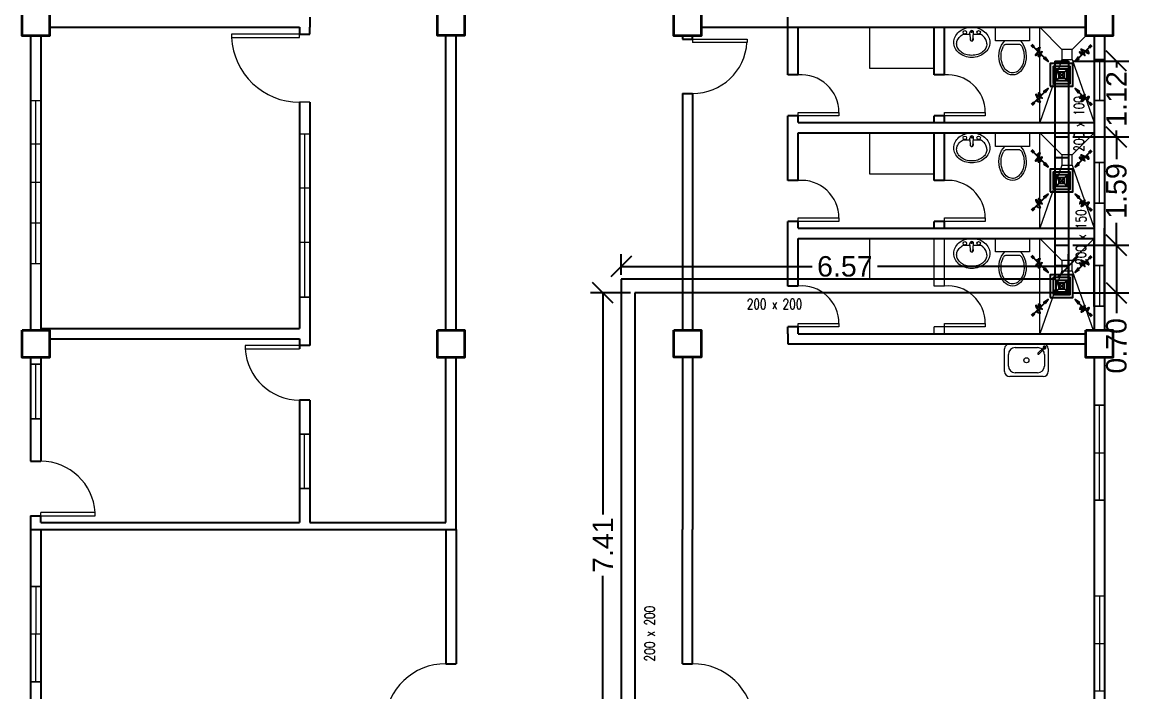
# Model space of a CAD drawing. Header units: millimetres. Extents: x 3 to 434, y 1 to 233.
# Drawn here: x 287.04 to 303.31, y 111.4 to 121.24 of the extents above; entities that cross this region are included whole.
import ezdxf

# ---------------------------------------------------------------- set-up
doc = ezdxf.new("R2010")
doc.units = ezdxf.units.MM
doc.header["$MEASUREMENT"] = 0
for name, color, linetype in [('AIR', 7, 'Continuous'), ('AIR-00', 8, 'Continuous'), ('AIR-03', 30, 'Continuous'), ('dimen', 7, 'Continuous'), ('ducting label', 7, 'Continuous'), ('exhaust', 1, 'Continuous')]:
    doc.layers.add(name, color=color, linetype=linetype)
doc.styles.add('Arch-Dim', font='simplex.shx', dxfattribs={"width": 0.75})
doc.styles.get("Standard").update_dxf_attribs({"font": 'arial.ttf'})
doc.dimstyles.new('Copy of dimension', dxfattribs={"dimtxt": 0.3, "dimasz": 0.3, "dimexe": 0.18, "dimexo": 0.0625, "dimgap": 0.09, "dimtad": 0, "dimzin": 0, "dimdsep": 46, "dimtxsty": 'Standard', "dimblk": 'OBLIQUE', "dimcen": 0.09, "dimclrd": 256, "dimclre": 256, "dimclrt": 256, "dimadec": 0, "dimazin": 0, "dimtfac": 1, "dimtofl": 0, "dimtmove": 0, "dimatfit": 3, "dimldrblk": 'OBLIQUE', "dimfxl": 1, "dimtolj": 1, "dimtzin": 0, "dimarcsym": 0})

# ---------------------------------------------------------------- blocks, each defined once
blk = doc.blocks.new('GRILL-C-IN')
at = {"layer": 'AIR-00', "ltscale": 3}
for p, q in [((-0.623, 0.601), (-0.674, 0.651)), ((-0.601, 0.623), (-0.651, 0.674)), ((-0.637, 0.637), (-0.3, 0.3)), ((0.637, 0.637), (0.3, 0.3)), ((0.601, 0.623), (0.651, 0.674)), ((0.623, 0.601), (0.674, 0.651)), ((-0.637, -0.637), (-0.3, -0.3)), ((0.637, -0.637), (0.3, -0.3)), ((-0.623, -0.601), (-0.674, -0.651)), ((-0.601, -0.623), (-0.651, -0.674)), ((0.601, -0.623), (0.651, -0.674)), ((0.623, -0.601), (0.674, -0.651))]:
    blk.add_line(p, q, dxfattribs=at)
at = {"layer": 'AIR-00', "color": 50}
for p, q in [((-0.188, 0.187), (0.187, -0.188)), ((0.187, 0.187), (-0.188, -0.188))]:
    blk.add_line(p, q, dxfattribs=at)
at = {"layer": 'AIR-00', "ltscale": 3}
for points in [[(-0.362, 0.393), (-0.393, 0.362), (-0.3, 0.3)], [(0.393, 0.362), (0.362, 0.393), (0.3, 0.3)], [(-0.362, -0.393), (-0.393, -0.362), (-0.3, -0.3)], [(0.393, -0.362), (0.362, -0.393), (0.3, -0.3)]]:
    blk.add_lwpolyline(points, close=True, dxfattribs=at)
at = {"layer": 'AIR-00', "color": 50}
for points in [[(-0.188, -0.188), (0.187, -0.188), (0.187, 0.187), (-0.188, 0.187)], [(-0.125, -0.125), (0.125, -0.125), (0.125, 0.125), (-0.125, 0.125)], [(-0.062, -0.062), (0.062, -0.062), (0.062, 0.062), (-0.062, 0.062)]]:
    blk.add_lwpolyline(points, close=True, dxfattribs=at)
at = {"layer": 'AIR-00', "ltscale": 3}
for points in [[(-0.441, 0.441), (-0.512, 0.404), (-0.432, 0.514), (-0.568, 0.43), (-0.477, 0.6), (-0.561, 0.561)], [(0.441, 0.441), (0.404, 0.512), (0.514, 0.432), (0.43, 0.568), (0.6, 0.477), (0.561, 0.561)], [(-0.441, -0.441), (-0.512, -0.404), (-0.432, -0.514), (-0.568, -0.43), (-0.477, -0.6), (-0.561, -0.561)], [(0.441, -0.441), (0.404, -0.512), (0.514, -0.432), (0.43, -0.568), (0.6, -0.477), (0.561, -0.561)]]:
    blk.add_spline(points, degree=3, dxfattribs=at)
for points in [[(-0.3, 0.3), (-0.362, 0.393), (-0.393, 0.362)], [(0.3, 0.3), (0.393, 0.362), (0.362, 0.393)], [(-0.3, -0.3), (-0.362, -0.393), (-0.393, -0.362)], [(0.3, -0.3), (0.393, -0.362), (0.362, -0.393)]]:
    blk.add_solid(points, dxfattribs=at)
at = {"layer": 'AIR-03', "color": 6}
blk.add_lwpolyline([(-0.25, -0.25), (0.25, -0.25), (0.25, 0.25), (-0.25, 0.25)], close=True, dxfattribs=at)
blk = doc.blocks.new('_Oblique')
at = {"color": 0, "linetype": 'ByBlock', "lineweight": -2}
blk.add_line((-0.5, -0.5), (0.5, 0.5), dxfattribs=at)
blk = doc.blocks.new('*D95')
at = {"layer": 'Defpoints', "color": 0, "transparency": 16777216}
for p in [(295.567, 117.265), (296.036, 117.265), (296.036, 109.851)]:
    blk.add_point(p, dxfattribs=at)
at = {"layer": 'dimen', "lineweight": -2, "transparency": 16777216}
for p, q in [((295.974, 117.265), (295.387, 117.265)), ((295.567, 117.265), (295.567, 114.007)), ((295.567, 109.851), (295.567, 113.109)), ((295.974, 109.851), (295.387, 109.851))]:
    blk.add_line(p, q, dxfattribs=at)
at = {"layer": 'dimen', "lineweight": -2, "transparency": 16777216, "xscale": 0.3, "yscale": 0.3, "zscale": 0.3}
for p, rotation in [((295.567, 117.265), 90), ((295.567, 109.851), 270)]:
    blk.add_blockref('_Oblique', p, dxfattribs=dict(at, rotation=rotation))
at = {"layer": 'dimen', "transparency": 16777216, "insert": (295.567, 113.558), "char_height": 0.3, "attachment_point": 5, "rotation": 90}
blk.add_mtext('\\A1;7.41', dxfattribs=at)
blk = doc.blocks.new('*D96')
at = {"layer": 'Defpoints', "color": 0, "transparency": 16777216}
for p in [(302.407, 117.652), (295.836, 117.465), (302.407, 117.265)]:
    blk.add_point(p, dxfattribs=at)
at = {"layer": 'dimen', "lineweight": -2, "transparency": 16777216}
for p, q in [((295.836, 117.527), (295.836, 117.832)), ((302.407, 117.327), (302.407, 117.832)), ((295.836, 117.652), (298.641, 117.652)), ((302.407, 117.652), (299.602, 117.652))]:
    blk.add_line(p, q, dxfattribs=at)
at = {"layer": 'dimen', "lineweight": -2, "transparency": 16777216, "xscale": 0.3, "yscale": 0.3, "zscale": 0.3, "rotation": 180}
blk.add_blockref('_Oblique', (295.836, 117.652), dxfattribs=at)
at = {"layer": 'dimen', "lineweight": -2, "transparency": 16777216, "xscale": 0.3, "yscale": 0.3, "zscale": 0.3}
blk.add_blockref('_Oblique', (302.407, 117.652), dxfattribs=at)
at = {"layer": 'dimen', "transparency": 16777216, "insert": (299.122, 117.652), "char_height": 0.3, "attachment_point": 5}
blk.add_mtext('\\A1;6.57', dxfattribs=at)
blk = doc.blocks.new('*D97')
at = {"layer": 'Defpoints', "color": 0, "transparency": 16777216}
for p in [(302.407, 117.965), (303.112, 117.965), (302.407, 117.265)]:
    blk.add_point(p, dxfattribs=at)
at = {"layer": 'dimen', "lineweight": -2, "transparency": 16777216}
for p, q in [((302.47, 117.965), (303.292, 117.965)), ((303.112, 117.965), (303.112, 117.265)), ((302.47, 117.265), (303.292, 117.265)), ((303.112, 117.265), (303.112, 116.965))]:
    blk.add_line(p, q, dxfattribs=at)
at = {"layer": 'dimen', "lineweight": -2, "transparency": 16777216, "xscale": 0.3, "yscale": 0.3, "zscale": 0.3}
for p, rotation in [((303.112, 117.965), 90), ((303.112, 117.265), 270)]:
    blk.add_blockref('_Oblique', p, dxfattribs=dict(at, rotation=rotation))
at = {"layer": 'dimen', "transparency": 16777216, "insert": (303.112, 116.486), "char_height": 0.3, "attachment_point": 5, "rotation": 90}
blk.add_mtext('\\A1;0.70', dxfattribs=at)
blk = doc.blocks.new('*D98')
at = {"layer": 'Defpoints', "color": 0, "transparency": 16777216}
for p in [(302.407, 119.555), (303.112, 119.555), (302.407, 117.965)]:
    blk.add_point(p, dxfattribs=at)
at = {"layer": 'dimen', "lineweight": -2, "transparency": 16777216}
for p, q in [((302.47, 119.555), (303.292, 119.555)), ((303.112, 119.555), (303.112, 119.226)), ((303.112, 117.965), (303.112, 118.294)), ((302.47, 117.965), (303.292, 117.965))]:
    blk.add_line(p, q, dxfattribs=at)
at = {"layer": 'dimen', "lineweight": -2, "transparency": 16777216, "xscale": 0.3, "yscale": 0.3, "zscale": 0.3}
for p, rotation in [((303.112, 119.555), 90), ((303.112, 117.965), 270)]:
    blk.add_blockref('_Oblique', p, dxfattribs=dict(at, rotation=rotation))
at = {"layer": 'dimen', "transparency": 16777216, "insert": (303.112, 118.76), "char_height": 0.3, "attachment_point": 5, "rotation": 90}
blk.add_mtext('\\A1;1.59', dxfattribs=at)
blk = doc.blocks.new('*D99')
at = {"layer": 'Defpoints', "color": 0, "transparency": 16777216}
for p in [(302.407, 120.67), (303.112, 120.67), (302.407, 119.555)]:
    blk.add_point(p, dxfattribs=at)
at = {"layer": 'dimen', "lineweight": -2, "transparency": 16777216}
for p, q in [((302.47, 120.67), (303.292, 120.67)), ((303.112, 120.67), (303.112, 120.576)), ((303.112, 119.555), (303.112, 119.649)), ((302.47, 119.555), (303.292, 119.555))]:
    blk.add_line(p, q, dxfattribs=at)
at = {"layer": 'dimen', "lineweight": -2, "transparency": 16777216, "xscale": 0.3, "yscale": 0.3, "zscale": 0.3}
for p, rotation in [((303.112, 120.67), 90), ((303.112, 119.555), 270)]:
    blk.add_blockref('_Oblique', p, dxfattribs=dict(at, rotation=rotation))
at = {"layer": 'dimen', "transparency": 16777216, "insert": (303.112, 120.113), "char_height": 0.3, "attachment_point": 5, "rotation": 90}
blk.add_mtext('\\A1;1.12', dxfattribs=at)

msp = doc.modelspace()

# ---------------------------------------------------------------- linework, layer by layer
at = {"color": 8, "lineweight": 25}
for p, q in [((291.261, 121.315), (291.261, 121.165)), ((298.286, 121.165), (298.286, 121.315)), ((287.436, 121.165), (291.111, 121.165)), ((291.111, 121.165), (291.111, 121.065)), ((291.261, 121.065), (291.261, 121.165)), ((298.286, 121.165), (298.436, 121.165)), ((298.286, 120.465), (298.286, 121.165)), ((298.436, 120.465), (298.436, 121.165)), ((300.436, 120.465), (300.436, 121.165)), ((300.586, 120.465), (300.586, 121.165)), ((287.161, 121.042), (287.161, 116.716)), ((287.311, 121.042), (287.311, 116.74)), ((291.111, 121.065), (291.261, 121.065)), ((293.261, 116.716), (293.261, 121.043)), ((293.411, 116.716), (293.411, 121.043)), ((296.736, 121.042), (296.736, 120.992)), ((296.736, 120.992), (296.886, 120.992)), ((296.886, 120.992), (296.886, 121.042)), ((302.786, 121.042), (302.786, 116.717)), ((302.786, 121.042), (302.786, 116.717)), ((302.936, 121.042), (302.936, 116.717)), ((296.736, 120.192), (296.736, 116.718)), ((296.736, 120.192), (296.886, 120.192)), ((296.886, 120.192), (296.886, 116.718)), ((291.111, 120.065), (291.111, 116.74)), ((291.261, 120.065), (291.261, 116.74)), ((302.936, 120.092), (302.936, 117.667)), ((298.286, 118.915), (298.286, 119.865)), ((298.436, 119.765), (298.436, 119.865)), ((300.436, 119.765), (300.436, 119.865)), ((300.586, 119.765), (300.586, 119.865)), ((298.436, 118.915), (298.436, 119.615)), ((300.436, 118.915), (300.436, 119.615)), ((300.586, 118.915), (300.586, 119.615)), ((298.286, 117.365), (298.286, 118.315)), ((298.436, 118.215), (298.436, 118.315)), ((300.436, 118.215), (300.436, 118.315)), ((300.586, 118.215), (300.586, 118.315)), ((302.936, 117.065), (302.936, 118.215)), ((298.436, 117.365), (298.436, 118.065)), ((302.786, 117.065), (302.786, 118.065)), ((287.311, 116.74), (291.111, 116.74)), ((291.261, 116.74), (291.261, 116.59)), ((298.286, 116.665), (298.286, 116.765)), ((298.436, 116.665), (298.436, 116.765)), ((287.436, 116.59), (291.111, 116.59)), ((291.111, 116.59), (291.111, 116.44)), ((291.261, 116.59), (291.261, 116.49)), ((298.286, 116.665), (298.286, 116.515)), ((291.261, 116.49), (291.111, 116.49)), ((287.161, 116.316), (287.161, 114.79)), ((287.311, 116.316), (287.311, 114.79)), ((293.261, 114.09), (293.261, 116.316)), ((293.411, 114.09), (293.411, 116.316)), ((296.736, 116.318), (296.736, 113.79)), ((296.886, 116.318), (296.886, 113.79)), ((302.786, 116.317), (302.786, 113.89)), ((302.786, 116.317), (302.786, 113.79)), ((302.936, 116.317), (302.936, 110.716)), ((291.111, 115.69), (291.111, 113.89)), ((291.261, 115.69), (291.111, 115.69)), ((291.261, 115.69), (291.261, 113.89)), ((287.161, 114.79), (287.311, 114.79)), ((293.261, 113.89), (293.261, 114.09)), ((293.411, 113.79), (293.411, 114.09)), ((287.161, 113.99), (287.161, 113.79)), ((287.161, 113.99), (287.311, 113.99)), ((287.311, 113.89), (287.311, 113.99)), ((287.161, 113.79), (293.411, 113.79)), ((287.161, 113.79), (287.161, 110.716)), ((287.311, 113.89), (291.111, 113.89)), ((287.311, 113.79), (287.311, 110.716)), ((291.261, 113.89), (293.261, 113.89)), ((293.261, 113.79), (293.261, 111.816)), ((293.411, 113.79), (293.411, 111.816)), ((296.736, 111.816), (296.736, 113.79)), ((296.886, 111.816), (296.886, 113.79)), ((302.786, 113.79), (302.786, 110.716)), ((293.261, 111.816), (293.411, 111.816)), ((296.736, 111.816), (296.886, 111.816))]:
    msp.add_line(p, q, dxfattribs=at)
at = {"color": 8, "lineweight": 25, "ltscale": 0.3}
for p, q in [((297.011, 121.165), (298.286, 121.165)), ((298.436, 121.165), (300.686, 121.165)), ((298.436, 121.165), (300.686, 121.165)), ((300.586, 121.165), (302.661, 121.165)), ((300.586, 121.165), (302.661, 121.165)), ((298.436, 119.765), (300.686, 119.765)), ((298.436, 119.615), (300.686, 119.615)), ((300.586, 119.765), (302.786, 119.765)), ((300.586, 119.615), (302.786, 119.615)), ((298.436, 118.215), (300.686, 118.215)), ((300.586, 118.215), (302.786, 118.215)), ((298.436, 118.065), (300.686, 118.065)), ((300.586, 118.065), (302.786, 118.065)), ((298.286, 116.515), (302.661, 116.515)), ((298.436, 116.665), (300.686, 116.665)), ((300.586, 116.665), (302.661, 116.665))]:
    msp.add_line(p, q, dxfattribs=at)
at = {"color": 8, "lineweight": 9, "ltscale": 0.4}
for p, q in [((299.486, 121.165), (299.486, 120.565)), ((299.486, 120.565), (300.436, 120.565)), ((299.486, 119.615), (299.486, 119.015)), ((299.486, 119.015), (300.436, 119.015)), ((299.486, 118.065), (299.486, 117.465)), ((299.486, 117.465), (300.436, 117.465)), ((300.586, 117.365), (300.436, 117.365)), ((300.586, 116.765), (300.436, 116.765)), ((301.544, 116.515), (302.034, 116.515)), ((301.469, 116.11), (301.469, 116.44)), ((301.524, 116.19), (301.524, 116.36)), ((301.624, 116.46), (301.954, 116.46)), ((302.05, 116.468), (301.959, 116.377)), ((302.062, 116.456), (301.971, 116.364)), ((302.054, 116.36), (302.054, 116.19)), ((302.109, 116.44), (302.109, 116.11)), ((302.034, 116.035), (301.544, 116.035)), ((301.954, 116.09), (301.624, 116.09))]:
    msp.add_line(p, q, dxfattribs=at)
at = {"color": 8, "lineweight": 9}
for p, q in [((300.972, 120.967), (300.958, 121.089)), ((301.001, 120.967), (301.014, 121.089)), ((301.336, 120.965), (301.336, 121.165)), ((301.336, 121.165), (301.836, 121.165)), ((301.836, 121.165), (301.836, 120.965)), ((301.986, 119.765), (301.986, 121.165)), ((302.311, 120.84), (301.986, 121.165)), ((301.011, 121.063), (301.113, 121.063)), ((301.836, 120.965), (301.336, 120.965)), ((301.677, 120.915), (301.496, 120.915)), ((302.461, 120.84), (302.663, 121.042)), ((302.786, 120.165), (302.786, 121.042)), ((302.936, 120.165), (302.936, 121.042)), ((302.936, 121.042), (302.936, 120.692)), ((302.311, 120.69), (301.986, 119.765)), ((302.461, 120.69), (302.786, 119.765)), ((302.936, 120.692), (302.786, 120.692)), ((302.786, 120.692), (302.786, 120.092)), ((302.861, 120.692), (302.861, 120.092)), ((302.786, 120.165), (302.786, 119.765)), ((302.936, 120.165), (302.936, 119.765)), ((287.161, 120.091), (287.311, 120.091)), ((287.161, 118.891), (287.161, 120.091)), ((287.236, 117.691), (287.236, 120.091)), ((287.311, 120.091), (287.311, 117.691)), ((291.261, 120.065), (291.111, 120.065)), ((302.786, 120.092), (302.936, 120.092)), ((301.336, 119.415), (301.336, 119.615)), ((301.336, 119.615), (301.836, 119.615)), ((301.836, 119.615), (301.836, 119.415)), ((301.986, 118.215), (301.986, 119.615)), ((302.311, 119.29), (301.986, 119.615)), ((302.461, 119.29), (302.786, 119.615)), ((302.786, 118.615), (302.786, 119.615)), ((302.936, 118.615), (302.936, 119.765)), ((287.161, 119.453), (287.311, 119.453)), ((291.111, 118.802), (291.111, 119.602)), ((291.111, 119.602), (291.261, 119.602)), ((291.186, 119.602), (291.186, 117.202)), ((300.972, 119.417), (300.958, 119.539)), ((301.001, 119.417), (301.014, 119.539)), ((301.011, 119.513), (301.113, 119.513)), ((301.836, 119.415), (301.336, 119.415)), ((301.677, 119.365), (301.496, 119.365)), ((302.311, 119.14), (301.986, 118.215)), ((302.461, 119.14), (302.786, 118.215)), ((302.936, 119.18), (302.786, 119.18)), ((302.786, 119.18), (302.786, 118.58)), ((302.861, 118.58), (302.861, 119.18)), ((302.936, 118.88), (302.936, 119.18)), ((287.161, 118.891), (287.161, 117.691)), ((287.161, 118.891), (287.311, 118.891)), ((291.261, 118.802), (291.111, 118.802)), ((291.261, 118.402), (291.261, 118.802)), ((302.786, 118.615), (302.786, 118.215)), ((302.786, 118.58), (302.936, 118.58)), ((302.936, 118.615), (302.936, 118.215)), ((291.261, 118.402), (291.261, 118.002)), ((287.161, 118.291), (287.311, 118.291)), ((291.261, 118.002), (291.111, 118.002)), ((291.111, 118.002), (291.111, 117.202)), ((300.436, 117.365), (300.436, 118.065)), ((300.586, 117.365), (300.586, 118.065)), ((300.972, 117.867), (300.958, 117.989)), ((301.001, 117.867), (301.014, 117.989)), ((301.336, 117.865), (301.336, 118.065)), ((301.336, 118.065), (301.836, 118.065)), ((301.836, 118.065), (301.836, 117.865)), ((301.986, 116.665), (301.986, 118.065)), ((302.311, 117.74), (301.986, 118.065)), ((302.461, 117.74), (302.786, 118.065)), ((301.011, 117.963), (301.113, 117.963)), ((301.836, 117.865), (301.336, 117.865)), ((301.677, 117.815), (301.496, 117.815)), ((287.311, 117.691), (287.161, 117.691)), ((302.936, 117.667), (302.786, 117.667)), ((302.861, 117.667), (302.861, 117.067)), ((302.936, 117.067), (302.936, 117.667)), ((302.936, 117.065), (302.936, 117.665)), ((302.311, 117.59), (301.986, 116.665)), ((302.461, 117.59), (302.768, 116.717)), ((291.111, 117.202), (291.261, 117.202)), ((302.786, 116.717), (302.786, 117.067)), ((302.786, 117.067), (302.936, 117.067)), ((302.786, 117.065), (302.786, 116.717)), ((302.936, 117.065), (302.936, 116.717)), ((287.311, 116.716), (287.311, 116.74)), ((300.436, 116.665), (300.436, 116.765)), ((300.586, 116.665), (300.586, 116.765)), ((287.311, 116.216), (287.161, 116.216)), ((287.161, 116.216), (287.161, 115.416)), ((287.236, 115.416), (287.236, 116.216)), ((287.311, 116.316), (287.311, 116.216)), ((302.936, 115.617), (302.786, 115.617)), ((302.861, 114.217), (302.861, 115.617)), ((287.161, 115.416), (287.311, 115.416)), ((291.261, 115.19), (291.111, 115.19)), ((291.111, 115.19), (291.111, 114.39)), ((291.186, 114.39), (291.186, 115.19)), ((302.786, 114.917), (302.936, 114.917)), ((291.111, 114.39), (291.261, 114.39)), ((302.786, 114.217), (302.936, 114.217)), ((287.311, 112.953), (287.163, 112.953)), ((287.163, 112.953), (287.163, 111.553)), ((287.237, 112.953), (287.233, 111.553)), ((287.311, 112.253), (287.311, 112.953)), ((302.786, 112.816), (302.936, 112.816)), ((302.861, 112.816), (302.861, 111.416)), ((287.311, 112.253), (287.163, 112.253)), ((302.786, 112.116), (302.936, 112.116)), ((287.163, 111.553), (287.309, 111.553)), ((302.936, 111.416), (302.786, 111.416))]:
    msp.add_line(p, q, dxfattribs=at)
at = {"color": 8, "lineweight": 13}
for p, q in [((291.111, 121.065), (290.111, 121.065)), ((290.111, 121.065), (290.111, 121.015)), ((290.111, 121.015), (291.111, 121.015)), ((291.111, 121.015), (291.111, 121.065)), ((296.886, 120.992), (296.886, 120.942)), ((296.886, 120.992), (297.686, 120.992)), ((297.686, 120.942), (296.886, 120.942)), ((297.686, 120.992), (297.686, 120.942)), ((291.111, 116.49), (290.311, 116.49)), ((290.311, 116.49), (290.311, 116.44)), ((290.311, 116.44), (291.111, 116.44)), ((288.111, 114.04), (287.311, 114.04)), ((287.311, 113.99), (287.311, 114.04)), ((287.311, 113.99), (288.111, 113.99)), ((288.111, 113.99), (288.111, 114.04))]:
    msp.add_line(p, q, dxfattribs=at)
at = {"color": 8, "lineweight": 25, "ltscale": 0.4}
for p, q in [((298.436, 120.465), (298.286, 120.465)), ((300.586, 120.465), (300.436, 120.465)), ((298.436, 119.865), (298.286, 119.865)), ((300.586, 119.865), (300.436, 119.865)), ((298.436, 118.915), (298.286, 118.915)), ((300.586, 118.915), (300.436, 118.915)), ((298.436, 118.315), (298.286, 118.315)), ((300.586, 118.315), (300.436, 118.315)), ((298.436, 117.365), (298.286, 117.365)), ((298.436, 116.765), (298.286, 116.765))]:
    msp.add_line(p, q, dxfattribs=at)
at = {"color": 8, "lineweight": 35}
for points in [[(287.036, 121.442), (287.436, 121.442), (287.436, 121.042), (287.036, 121.042)], [(293.136, 121.443), (293.536, 121.443), (293.536, 121.043), (293.136, 121.043)], [(296.611, 121.442), (297.011, 121.442), (297.011, 121.042), (296.611, 121.042)], [(302.661, 121.442), (303.061, 121.442), (303.061, 121.042), (302.661, 121.042)], [(287.036, 116.716), (287.436, 116.716), (287.436, 116.316), (287.036, 116.316)], [(293.136, 116.716), (293.536, 116.716), (293.536, 116.316), (293.136, 116.316)], [(296.611, 116.718), (297.011, 116.718), (297.011, 116.318), (296.611, 116.318)], [(302.661, 116.717), (303.061, 116.717), (303.061, 116.317), (302.661, 116.317)]]:
    msp.add_lwpolyline(points, close=True, dxfattribs=at)
at = {"color": 8, "lineweight": 9}
for points in [[(301.251, 120.944, -0.11576), (301.232, 120.861, -0.104047), (301.174, 120.788, -0.090875), (301.09, 120.74, -0.083344), (300.986, 120.723, -0.083344), (300.883, 120.74, -0.090875), (300.799, 120.788, -0.104047), (300.741, 120.861, -0.11576), (300.721, 120.944, -0.11576), (300.741, 121.026, -0.104047), (300.799, 121.1, -0.090875), (300.883, 121.148, -0.083344), (300.986, 121.165, -0.083344), (301.09, 121.148, -0.090875), (301.174, 121.1, -0.104047), (301.232, 121.026, -0.11576)], [(301.251, 119.394, -0.11576), (301.232, 119.311, -0.104047), (301.174, 119.238, -0.090875), (301.09, 119.19, -0.083344), (300.986, 119.173, -0.083344), (300.883, 119.19, -0.090875), (300.799, 119.238, -0.104047), (300.741, 119.311, -0.11576), (300.721, 119.394, -0.11576), (300.741, 119.476, -0.104047), (300.799, 119.55, -0.090875), (300.883, 119.598, -0.083344), (300.986, 119.615, -0.083344), (301.09, 119.598, -0.090875), (301.174, 119.55, -0.104047), (301.232, 119.476, -0.11576)], [(301.251, 117.844, -0.11576), (301.232, 117.761, -0.104047), (301.174, 117.688, -0.090875), (301.09, 117.64, -0.083344), (300.986, 117.623, -0.083344), (300.883, 117.64, -0.090875), (300.799, 117.688, -0.104047), (300.741, 117.761, -0.11576), (300.721, 117.844, -0.11576), (300.741, 117.926, -0.104047), (300.799, 118, -0.090875), (300.883, 118.048, -0.083344), (300.986, 118.065, -0.083344), (301.09, 118.048, -0.090875), (301.174, 118, -0.104047), (301.232, 117.926, -0.11576)]]:
    msp.add_lwpolyline(points, format="xyb", close=True, dxfattribs=at)
for points in [[(301.209, 120.923, -0.124838), (301.193, 120.86, -0.105788), (301.144, 120.803, -0.086697), (301.074, 120.766, -0.076776), (300.986, 120.753, -0.076776), (300.899, 120.766, -0.086697), (300.829, 120.803, -0.105788), (300.78, 120.86, -0.124838), (300.764, 120.923, -0.124838), (300.78, 120.985, -0.105788), (300.829, 121.043, -0.040067), (300.86, 121.063), (300.962, 121.063, -0.040067)], [(301.209, 119.373, -0.124838), (301.193, 119.31, -0.105788), (301.144, 119.253, -0.086697), (301.074, 119.216, -0.076776), (300.986, 119.203, -0.076776), (300.899, 119.216, -0.086697), (300.829, 119.253, -0.105788), (300.78, 119.31, -0.124838), (300.764, 119.373, -0.124838), (300.78, 119.435, -0.105788), (300.829, 119.493, -0.040067), (300.86, 119.513), (300.962, 119.513, -0.040067)], [(301.209, 117.823, -0.124838), (301.193, 117.76, -0.105788), (301.144, 117.703, -0.086697), (301.074, 117.666, -0.076776), (300.986, 117.653, -0.076776), (300.899, 117.666, -0.086697), (300.829, 117.703, -0.105788), (300.78, 117.76, -0.124838), (300.764, 117.823, -0.124838), (300.78, 117.885, -0.105788), (300.829, 117.943, -0.040067), (300.86, 117.963), (300.962, 117.963, -0.040067)]]:
    msp.add_lwpolyline(points, format="xyb", dxfattribs=at)
at = {"color": 8, "lineweight": 9, "ltscale": 0.03}
for points in [[(302.461, 120.84), (302.311, 120.84), (302.311, 120.69), (302.461, 120.69)], [(302.461, 119.29), (302.311, 119.29), (302.311, 119.14), (302.461, 119.14)], [(302.461, 117.74), (302.311, 117.74), (302.311, 117.59), (302.461, 117.59)]]:
    msp.add_lwpolyline(points, close=True, dxfattribs=at)
at = {"color": 8, "lineweight": 9}
for points in [[(302.786, 120.692), (302.936, 120.692), (302.936, 120.092), (302.786, 120.092)], [(287.161, 117.691), (287.161, 120.091), (287.311, 120.091), (287.311, 117.691)], [(287.161, 120.091), (287.311, 120.091), (287.311, 117.691), (287.161, 117.691)], [(291.111, 119.602), (291.261, 119.602), (291.261, 117.202), (291.111, 117.202)], [(302.786, 119.18), (302.936, 119.18), (302.936, 118.58), (302.786, 118.58)], [(302.786, 117.667), (302.936, 117.667), (302.936, 117.067), (302.786, 117.067)], [(287.161, 116.216), (287.311, 116.216), (287.311, 115.416), (287.161, 115.416)], [(302.786, 115.617), (302.936, 115.617), (302.936, 114.217), (302.786, 114.217)], [(291.111, 115.19), (291.261, 115.19), (291.261, 114.39), (291.111, 114.39)], [(287.163, 112.953), (287.309, 112.953), (287.309, 111.553), (287.163, 111.553)], [(302.786, 112.816), (302.936, 112.816), (302.936, 111.416), (302.786, 111.416)]]:
    msp.add_lwpolyline(points, close=True, dxfattribs=at)
at = {"color": 8, "lineweight": 13, "ltscale": 0.03}
for points in [[(298.436, 119.865), (298.436, 119.915), (299.036, 119.915), (299.036, 119.865)], [(300.586, 119.865), (300.586, 119.915), (301.186, 119.915), (301.186, 119.865)], [(298.436, 118.315), (298.436, 118.365), (299.036, 118.365), (299.036, 118.315)], [(300.586, 118.315), (300.586, 118.365), (301.186, 118.365), (301.186, 118.315)], [(298.436, 116.765), (298.436, 116.815), (299.036, 116.815), (299.036, 116.765)], [(300.586, 116.765), (300.586, 116.815), (301.186, 116.815), (301.186, 116.765)]]:
    msp.add_lwpolyline(points, close=True, dxfattribs=at)
at = {"color": 8, "lineweight": 9}
for centre, radius in [((300.885, 121.092), 0.0255), ((300.986, 121.098), 0.0095), ((301.088, 121.092), 0.0255), ((300.885, 119.542), 0.0255), ((300.986, 119.548), 0.0095), ((301.088, 119.542), 0.0255), ((300.885, 117.992), 0.0255), ((300.986, 117.998), 0.0095), ((301.088, 117.992), 0.0255)]:
    msp.add_circle(centre, radius, dxfattribs=at)
at = {"color": 8, "lineweight": 9, "ltscale": 0.4}
msp.add_circle((301.789, 116.275), 0.0375, dxfattribs=at)
at = {"color": 8, "lineweight": 9}
for centre, radius, start, end in [((300.986, 121.092), 0.028, 353.7545, 186.2455), ((300.986, 120.99), 0.025, 138.7978, 233.6932), ((300.986, 121.061), 0.0948, 261.2026, 278.7974), ((300.986, 120.99), 0.025, 251.3793, 288.6207), ((300.986, 120.99), 0.025, 306.3068, 41.2022), ((301.005, 120.862), 0.228, 52.6185, 61.7963), ((301.034, 120.899), 0.181, 28.4636, 52.6185), ((301.077, 120.923), 0.131, 0, 28.4636), ((301.496, 120.865), 0.05, 90, 151.9916), ((301.677, 120.865), 0.05, 28.1501, 90), ((300.986, 119.542), 0.028, 353.7545, 186.2455), ((300.986, 119.44), 0.025, 138.7978, 233.6932), ((300.986, 119.44), 0.025, 306.3068, 41.2022), ((301.005, 119.312), 0.228, 52.6185, 61.7963), ((301.034, 119.349), 0.181, 28.4636, 52.6185), ((300.986, 119.511), 0.0948, 261.2026, 278.7974), ((300.986, 119.44), 0.025, 251.3793, 288.6207), ((301.077, 119.373), 0.131, 0, 28.4636), ((301.496, 119.315), 0.05, 90, 151.9916), ((301.677, 119.315), 0.05, 28.1501, 90), ((300.986, 117.992), 0.028, 353.7545, 186.2455), ((300.986, 117.89), 0.025, 138.7978, 233.6932), ((300.986, 117.961), 0.0948, 261.2026, 278.7974), ((300.986, 117.89), 0.025, 251.3793, 288.6207), ((300.986, 117.89), 0.025, 306.3068, 41.2022), ((301.005, 117.762), 0.228, 52.6185, 61.7963), ((301.034, 117.799), 0.181, 28.4636, 52.6185), ((301.077, 117.823), 0.131, 0, 28.4636), ((301.496, 117.765), 0.05, 90, 151.9916), ((301.677, 117.765), 0.05, 28.1501, 90)]:
    msp.add_arc(centre, radius, start, end, dxfattribs=at)
at = {"color": 8, "lineweight": 13}
for centre, radius, start, end in [((291.111, 121.065), 1, 182.866, 270), ((296.886, 120.992), 0.8, 270, 356.4167), ((291.111, 116.49), 0.8, 183.5833, 270), ((287.311, 113.99), 0.8, 3.5833, 90), ((293.261, 110.916), 0.9, 90, 176.8153), ((296.886, 110.916), 0.9, 3.1847, 90)]:
    msp.add_arc(centre, radius, start, end, dxfattribs=at)
at = {"color": 8, "lineweight": 13, "ltscale": 0.03}
for centre in [(298.484, 119.915), (300.634, 119.915), (298.484, 118.365), (300.634, 118.365), (298.484, 116.815), (300.634, 116.815)]:
    msp.add_arc(centre, 0.552, 0, 94.9791, dxfattribs=at)
at = {"color": 8, "lineweight": 9, "ltscale": 0.4}
for centre, radius, start, end in [((301.544, 116.44), 0.075, 90, 180), ((302.034, 116.44), 0.075, 0, 90), ((301.624, 116.36), 0.1, 90, 180), ((301.954, 116.36), 0.1, 50.0132, 90), ((301.965, 116.371), 0.00874, 135, 315), ((301.954, 116.36), 0.1, 0, 39.9868), ((302.056, 116.462), 0.0217, 248.7565, 201.2435), ((302.056, 116.462), 0.0145, 262.0499, 187.9501), ((302.056, 116.462), 0.00874, 315, 135), ((301.624, 116.19), 0.1, 180, 270), ((301.954, 116.19), 0.1, 270, 0), ((301.544, 116.11), 0.075, 180, 270), ((302.034, 116.11), 0.075, 270, 0)]:
    msp.add_arc(centre, radius, start, end, dxfattribs=at)
at = {"color": 8, "lineweight": 9, "extrusion": (0, 0, -1)}
for centre in [(301.586, 120.74), (301.586, 119.19), (301.586, 117.64)]:
    msp.add_ellipse(centre, major_axis=(0, 0.275), ratio=0.727273, start_param=0.612555, end_param=5.670631, dxfattribs=at)
at = {"color": 8, "lineweight": 9}
for points in [[(301.721, 120.889), (301.73, 120.872), (301.737, 120.854), (301.764, 120.763), (301.759, 120.676), (301.701, 120.544), (301.651, 120.503), (301.553, 120.489), (301.501, 120.515), (301.427, 120.626), (301.409, 120.71), (301.425, 120.824), (301.436, 120.859), (301.452, 120.888)], [(301.721, 119.339), (301.73, 119.322), (301.737, 119.304), (301.764, 119.213), (301.759, 119.126), (301.701, 118.994), (301.651, 118.953), (301.553, 118.939), (301.501, 118.965), (301.427, 119.076), (301.409, 119.16), (301.425, 119.274), (301.436, 119.309), (301.452, 119.338)], [(301.721, 117.789), (301.73, 117.772), (301.737, 117.754), (301.764, 117.663), (301.759, 117.576), (301.701, 117.444), (301.651, 117.403), (301.553, 117.389), (301.501, 117.415), (301.427, 117.526), (301.409, 117.61), (301.425, 117.724), (301.436, 117.759), (301.452, 117.788)]]:
    msp.add_open_spline(points, degree=3, knots=[0.937253, 0.937253, 0.937253, 0.937253, 1.185372, 1.185372, 2.113864, 2.113864, 3.042356, 3.042356, 3.970847, 3.970847, 4.899339, 4.899339, 5.346062, 5.346062, 5.346062, 5.346062], dxfattribs=at)
at = {"layer": 'exhaust'}
for p, q in [((302.207, 120.67), (302.207, 117.465)), ((302.207, 120.67), (302.407, 120.67)), ((302.407, 120.67), (302.407, 117.265)), ((302.207, 119.555), (302.407, 119.555)), ((302.207, 119.255), (302.407, 119.255)), ((302.207, 117.965), (302.407, 117.965)), ((302.207, 117.665), (302.407, 117.665)), ((295.836, 117.465), (295.836, 109.951)), ((296.086, 117.465), (295.836, 117.465)), ((302.207, 117.465), (296.086, 117.465)), ((296.036, 117.265), (296.036, 109.851)), ((302.407, 117.265), (296.036, 117.265))]:
    msp.add_line(p, q, dxfattribs=at)

# ---------------------------------------------------------------- block references
at = {"layer": 'AIR', "xscale": 0.6658363358532475, "yscale": 0.6658363358532475, "zscale": 0.6658363358532475}
for p in [(302.307, 120.465), (302.307, 118.915), (302.307, 117.365)]:
    msp.add_blockref('GRILL-C-IN', p, dxfattribs=at)

# ---------------------------------------------------------------- texts
at = {"layer": 'ducting label', "color": 240, "linetype": 'Continuous', "lineweight": 25, "true_color": 0xed1f24, "char_height": 0.15, "attachment_point": 1, "rotation": 90, "style": 'Arch-Dim'}
for s, insert in [('\\A1;200 x 100', (302.487, 119.339)), ('\\A1;200 x 150', (302.517, 117.676)), ('\\A1;200 x 200', (296.18, 111.852))]:
    msp.add_mtext_dynamic_manual_height_columns(s, width=1.19515, gutter_width=1.011, heights=[0], dxfattribs=dict(at, insert=insert))
at = {"layer": 'ducting label', "color": 240, "linetype": 'Continuous', "lineweight": 25, "true_color": 0xed1f24, "insert": (297.682, 117.175), "char_height": 0.15, "attachment_point": 1, "style": 'Arch-Dim'}
msp.add_mtext_dynamic_manual_height_columns('\\A1;200 x 200', width=1.19515, gutter_width=1.011, heights=[0], dxfattribs=at)

# ---------------------------------------------------------------- dimensions: what is measured, and where the dimension line sits
at = {"layer": 'dimen'}
for base, p1, p2, picture, middle in [((303.1121, 120.6701), (302.4075, 119.5549), (302.4075, 120.6701), '*D99', (303.1121, 120.1125)), ((303.112, 119.555), (302.407, 117.965), (302.407, 119.555), '*D98', (303.112, 118.76)), ((295.567, 117.265), (296.036, 109.851), (296.036, 117.265), '*D95', (295.567, 113.558))]:
    dim = msp.add_linear_dim(base=base, p1=p1, p2=p2, angle=90, dimstyle='Copy of dimension', dxfattribs=at)
    dim.commit()
    dim.dimension.update_dxf_attribs({"geometry": picture, "text_midpoint": middle})
dim = msp.add_linear_dim(base=(303.112, 117.965), p1=(302.407, 117.265), p2=(302.407, 117.965), angle=90, dimstyle='Copy of dimension', dxfattribs=at)
dim.commit()
dim.dimension.update_dxf_attribs({"geometry": '*D97', "text_midpoint": (303.112, 116.486), "dimtype": 160})
dim = msp.add_linear_dim(base=(302.407, 117.652), p1=(295.836, 117.465), p2=(302.407, 117.265), dimstyle='Copy of dimension', dxfattribs=at)
dim.commit()
dim.dimension.update_dxf_attribs({"geometry": '*D96', "text_midpoint": (299.122, 117.652)})

doc.saveas('drawing.dxf')
